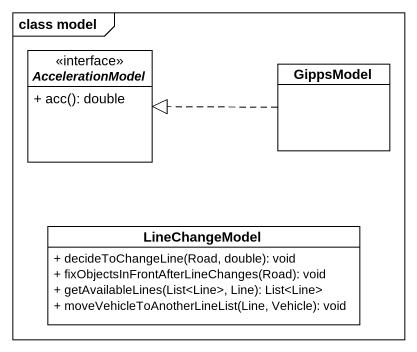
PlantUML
@startuml
mainframe class model
hide circle
hide empty members
skinparam classAttributeIconSize 0
interface AccelerationModel <<interface>> {
  + acc(): double
}
class GippsModel
class LineChangeModel {
  + decideToChangeLine(Road, double): void
  + fixObjectsInFrontAfterLineChanges(Road): void
  + getAvailableLines(List<Line>, Line): List<Line>
  + moveVehicleToAnotherLineList(Line, Vehicle): void
}
GippsModel .left.|> AccelerationModel
@enduml
